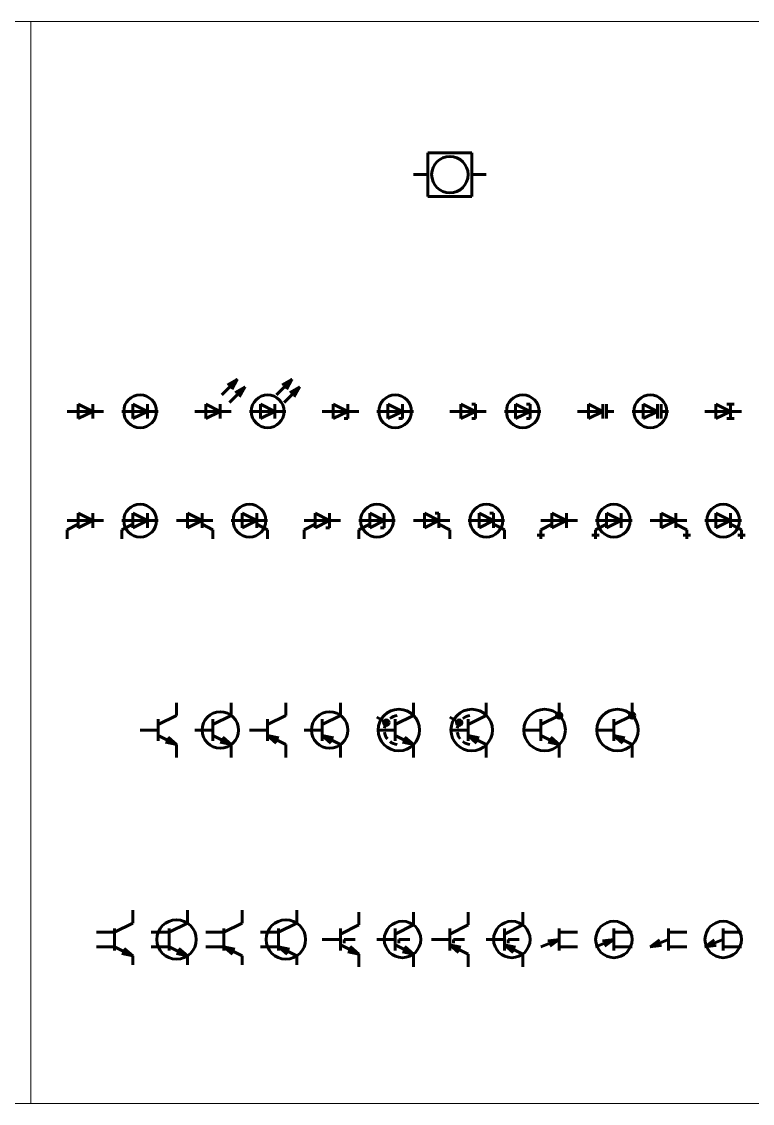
# Model space of a CAD drawing. Header units: millimetres. Extents: x 0 to 6510, y 0 to 297.
# Drawn here: x 1887.5 to 2088, y 0 to 297 of the extents above; entities that cross this region are included whole.
import ezdxf

# ---------------------------------------------------------------- set-up
doc = ezdxf.new("R2010")
doc.units = ezdxf.units.MM
doc.linetypes.add('K5LT_BASIC', pattern=[0])
doc.linetypes.add('K5LT_THIN', pattern=[0])

# ---------------------------------------------------------------- blocks, each defined once
blk = doc.blocks.new('U90')
at = {"color": 150, "linetype": 'K5LT_BASIC', "lineweight": 60, "true_color": 0x0080ff}
for p, q in [((1999, 261), (2011, 261)), ((1999, 249), (1999, 261)), ((2011, 261), (2011, 249)), ((1999, 255), (1995, 255)), ((2015, 255), (2011, 255)), ((2011, 249), (1999, 249))]:
    blk.add_line(p, q, dxfattribs=at)
blk.add_circle((2005, 255), 5, dxfattribs=at)
blk = doc.blocks.new('U91')
at = {"color": 150, "linetype": 'K5LT_BASIC', "lineweight": 60, "true_color": 0x0080ff}
for p, q in [((1903, 188), (1903, 192)), ((1903, 192), (1907, 190)), ((1907, 188), (1907, 192)), ((1900, 190), (1910, 190)), ((1907, 190), (1903, 188))]:
    blk.add_line(p, q, dxfattribs=at)
blk = doc.blocks.new('U92')
at = {"color": 150, "linetype": 'K5LT_BASIC', "lineweight": 60, "true_color": 0x0080ff}
for p, q in [((1918, 188), (1918, 192)), ((1918, 192), (1922, 190)), ((1922, 188), (1922, 192)), ((1915, 190), (1925, 190)), ((1922, 190), (1918, 188))]:
    blk.add_line(p, q, dxfattribs=at)
blk.add_circle((1920, 190), 4.5, dxfattribs=at)
blk = doc.blocks.new('U93')
at = {"color": 150, "linetype": 'K5LT_BASIC', "lineweight": 60, "true_color": 0x0080ff}
for p, q in [((1942.44, 194.56), (1946.69, 198.81)), ((1944.01, 197.26), (1946.69, 198.81)), ((1944.56, 192.44), (1948.81, 196.69)), ((1946.68, 198.81), (1945.14, 196.13)), ((1946.13, 195.14), (1948.81, 196.69)), ((1948.81, 196.69), (1947.26, 194.014)), ((1938, 192), (1942, 190)), ((1938, 188), (1938, 192)), ((1942, 188), (1942, 192)), ((1935, 190), (1945, 190)), ((1942, 190), (1938, 188))]:
    blk.add_line(p, q, dxfattribs=at)
blk = doc.blocks.new('U94')
at = {"color": 150, "linetype": 'K5LT_BASIC', "lineweight": 60, "true_color": 0x0080ff}
for p, q in [((1957.44, 194.56), (1961.69, 198.81)), ((1959.01, 197.26), (1961.69, 198.81)), ((1959.56, 192.44), (1963.81, 196.69)), ((1961.68, 198.81), (1960.14, 196.13)), ((1961.13, 195.14), (1963.81, 196.69)), ((1963.81, 196.69), (1962.26, 194.014)), ((1953, 188), (1953, 192)), ((1953, 192), (1957, 190)), ((1957, 188), (1957, 192)), ((1950, 190), (1960, 190)), ((1957, 190), (1953, 188))]:
    blk.add_line(p, q, dxfattribs=at)
blk.add_circle((1955, 190), 4.5, dxfattribs=at)
blk = doc.blocks.new('U95')
at = {"color": 150, "linetype": 'K5LT_BASIC', "lineweight": 60, "true_color": 0x0080ff}
for p, q in [((1973, 188), (1973, 192)), ((1973, 192), (1977, 190)), ((1977, 188), (1977, 192)), ((1970, 190), (1980, 190)), ((1977, 190), (1973, 188)), ((1977, 188), (1976, 188))]:
    blk.add_line(p, q, dxfattribs=at)
blk = doc.blocks.new('U96')
at = {"color": 150, "linetype": 'K5LT_BASIC', "lineweight": 60, "true_color": 0x0080ff}
for p, q in [((1988, 188), (1988, 192)), ((1988, 192), (1992, 190)), ((1992, 188), (1992, 192)), ((1985, 190), (1995, 190)), ((1992, 190), (1988, 188)), ((1992, 188), (1991, 188))]:
    blk.add_line(p, q, dxfattribs=at)
blk.add_circle((1990, 190), 4.5, dxfattribs=at)
blk = doc.blocks.new('U97')
at = {"color": 150, "linetype": 'K5LT_BASIC', "lineweight": 60, "true_color": 0x0080ff}
for p, q in [((2008, 188), (2008, 192)), ((2008, 192), (2012, 190)), ((2012, 192), (2011, 192)), ((2012, 188), (2012, 192)), ((2005, 190), (2015, 190)), ((2012, 190), (2008, 188)), ((2012, 188), (2011, 188))]:
    blk.add_line(p, q, dxfattribs=at)
blk = doc.blocks.new('U98')
at = {"color": 150, "linetype": 'K5LT_BASIC', "lineweight": 60, "true_color": 0x0080ff}
for p, q in [((2023, 188), (2023, 192)), ((2023, 192), (2027, 190)), ((2027, 192), (2026, 192)), ((2027, 188), (2027, 192)), ((2020, 190), (2030, 190)), ((2027, 190), (2023, 188)), ((2027, 188), (2026, 188))]:
    blk.add_line(p, q, dxfattribs=at)
blk.add_circle((2025, 190), 4.5, dxfattribs=at)
blk = doc.blocks.new('U99')
at = {"color": 150, "linetype": 'K5LT_BASIC', "lineweight": 60, "true_color": 0x0080ff}
for p, q in [((2043, 188), (2043, 192)), ((2043, 192), (2047, 190)), ((2047, 188), (2047, 192)), ((2048, 188), (2048, 192)), ((2040, 190), (2047, 190)), ((2047, 190), (2043, 188)), ((2050, 190), (2048, 190))]:
    blk.add_line(p, q, dxfattribs=at)
blk = doc.blocks.new('U100')
at = {"color": 150, "linetype": 'K5LT_BASIC', "lineweight": 60, "true_color": 0x0080ff}
for p, q in [((2058, 188), (2058, 192)), ((2058, 192), (2062, 190)), ((2062, 188), (2062, 192)), ((2063, 188), (2063, 192)), ((2055, 190), (2062, 190)), ((2062, 190), (2058, 188)), ((2065, 190), (2063, 190))]:
    blk.add_line(p, q, dxfattribs=at)
blk.add_circle((2060, 190), 4.5, dxfattribs=at)
blk = doc.blocks.new('U101')
at = {"color": 150, "linetype": 'K5LT_BASIC', "lineweight": 60, "true_color": 0x0080ff}
for p, q in [((2078, 188), (2078, 192)), ((2078, 192), (2082, 190)), ((2083, 192), (2081, 192)), ((2082, 188), (2082, 192)), ((2075, 190), (2085, 190)), ((2082, 190), (2078, 188)), ((2081, 188), (2083, 188))]:
    blk.add_line(p, q, dxfattribs=at)
blk = doc.blocks.new('U113')
at = {"color": 150, "linetype": 'K5LT_BASIC', "lineweight": 60, "true_color": 0x0080ff}
for p, q in [((1907, 160), (1903, 162)), ((1903, 162), (1903, 158)), ((1907, 158), (1907, 162)), ((1900, 160), (1910, 160)), ((1900, 157.5), (1903, 159)), ((1900, 155), (1900, 157.5)), ((1903, 158), (1907, 160))]:
    blk.add_line(p, q, dxfattribs=at)
blk = doc.blocks.new('U114')
at = {"color": 150, "linetype": 'K5LT_BASIC', "lineweight": 60, "true_color": 0x0080ff}
for p, q in [((1922, 160), (1918, 162)), ((1918, 162), (1918, 158)), ((1922, 158), (1922, 162)), ((1915, 160), (1925, 160)), ((1915, 157.5), (1918, 159)), ((1915, 155), (1915, 157.5)), ((1918, 158), (1922, 160))]:
    blk.add_line(p, q, dxfattribs=at)
blk.add_circle((1920, 160), 4.5, dxfattribs=at)
blk = doc.blocks.new('U115')
at = {"color": 150, "linetype": 'K5LT_BASIC', "lineweight": 60, "true_color": 0x0080ff}
for p, q in [((1937, 160), (1933, 162)), ((1933, 162), (1933, 158)), ((1937, 158), (1937, 162)), ((1930, 160), (1940, 160)), ((1933, 158), (1937, 160)), ((1940, 157.5), (1937, 159)), ((1940, 155), (1940, 157.5))]:
    blk.add_line(p, q, dxfattribs=at)
blk = doc.blocks.new('U116')
at = {"color": 150, "linetype": 'K5LT_BASIC', "lineweight": 60, "true_color": 0x0080ff}
for p, q in [((1952, 160), (1948, 162)), ((1948, 162), (1948, 158)), ((1952, 158), (1952, 162)), ((1945, 160), (1955, 160)), ((1948, 158), (1952, 160)), ((1955, 157.5), (1952, 159)), ((1955, 155), (1955, 157.5))]:
    blk.add_line(p, q, dxfattribs=at)
blk.add_circle((1950, 160), 4.5, dxfattribs=at)
blk = doc.blocks.new('U117')
at = {"color": 150, "linetype": 'K5LT_BASIC', "lineweight": 60, "true_color": 0x0080ff}
for p, q in [((1972, 160), (1968, 162)), ((1968, 162), (1968, 158)), ((1972, 158), (1972, 162)), ((1965, 160), (1975, 160)), ((1965, 157.5), (1968, 159)), ((1965, 155), (1965, 157.5)), ((1968, 158), (1972, 160)), ((1972, 158), (1971, 158))]:
    blk.add_line(p, q, dxfattribs=at)
blk = doc.blocks.new('U118')
at = {"color": 150, "linetype": 'K5LT_BASIC', "lineweight": 60, "true_color": 0x0080ff}
for p, q in [((1987, 160), (1983, 162)), ((1983, 162), (1983, 158)), ((1987, 158), (1987, 162)), ((1980, 160), (1990, 160)), ((1980, 157.5), (1983, 159)), ((1980, 155), (1980, 157.5)), ((1983, 158), (1987, 160)), ((1987, 158), (1986, 158))]:
    blk.add_line(p, q, dxfattribs=at)
blk.add_circle((1985, 160), 4.5, dxfattribs=at)
blk = doc.blocks.new('U119')
at = {"color": 150, "linetype": 'K5LT_BASIC', "lineweight": 60, "true_color": 0x0080ff}
for p, q in [((2002, 160), (1998, 162)), ((1998, 162), (1998, 158)), ((2002, 162), (2001, 162)), ((2002, 158), (2002, 162)), ((1995, 160), (2005, 160)), ((1998, 158), (2002, 160)), ((2005, 157.5), (2002, 159)), ((2005, 155), (2005, 157.5))]:
    blk.add_line(p, q, dxfattribs=at)
blk = doc.blocks.new('U120')
at = {"color": 150, "linetype": 'K5LT_BASIC', "lineweight": 60, "true_color": 0x0080ff}
for p, q in [((2017, 160), (2013, 162)), ((2013, 162), (2013, 158)), ((2017, 162), (2016, 162)), ((2017, 158), (2017, 162)), ((2010, 160), (2020, 160)), ((2013, 158), (2017, 160)), ((2020, 157.5), (2017, 159)), ((2020, 155), (2020, 157.5))]:
    blk.add_line(p, q, dxfattribs=at)
blk.add_circle((2015, 160), 4.5, dxfattribs=at)
blk = doc.blocks.new('U121')
at = {"color": 150, "linetype": 'K5LT_BASIC', "lineweight": 60, "true_color": 0x0080ff}
for p, q in [((2037, 160), (2033, 162)), ((2033, 162), (2033, 158)), ((2037, 158), (2037, 162)), ((2030, 160), (2040, 160)), ((2030, 157.5), (2033, 159)), ((2030, 155), (2030, 157.5)), ((2033, 158), (2037, 160)), ((2029, 156), (2031, 156))]:
    blk.add_line(p, q, dxfattribs=at)
blk = doc.blocks.new('U122')
at = {"color": 150, "linetype": 'K5LT_BASIC', "lineweight": 60, "true_color": 0x0080ff}
for p, q in [((2052, 160), (2048, 162)), ((2048, 162), (2048, 158)), ((2052, 158), (2052, 162)), ((2045, 160), (2055, 160)), ((2045, 157.5), (2048, 159)), ((2045, 155), (2045, 157.5)), ((2048, 158), (2052, 160)), ((2044, 156), (2046, 156))]:
    blk.add_line(p, q, dxfattribs=at)
blk.add_circle((2050, 160), 4.5, dxfattribs=at)
blk = doc.blocks.new('U123')
at = {"color": 150, "linetype": 'K5LT_BASIC', "lineweight": 60, "true_color": 0x0080ff}
for p, q in [((2067, 160), (2063, 162)), ((2063, 162), (2063, 158)), ((2067, 158), (2067, 162)), ((2060, 160), (2070, 160)), ((2063, 158), (2067, 160)), ((2070, 157.5), (2067, 159)), ((2070, 155), (2070, 157.5)), ((2069, 156), (2071, 156))]:
    blk.add_line(p, q, dxfattribs=at)
blk = doc.blocks.new('U124')
at = {"color": 150, "linetype": 'K5LT_BASIC', "lineweight": 60, "true_color": 0x0080ff}
for p, q in [((2082, 160), (2078, 162)), ((2078, 162), (2078, 158)), ((2082, 158), (2082, 162)), ((2075, 160), (2085, 160)), ((2078, 158), (2082, 160)), ((2085, 157.5), (2082, 159)), ((2085, 155), (2085, 157.5)), ((2084, 156), (2086, 156))]:
    blk.add_line(p, q, dxfattribs=at)
blk.add_circle((2080, 160), 4.5, dxfattribs=at)
blk = doc.blocks.new('U171')
at = {"color": 150, "linetype": 'K5LT_BASIC', "lineweight": 60, "true_color": 0x0080ff}
for p, q in [((1930, 106.5), (1930, 110)), ((1930, 106.5), (1925, 104)), ((1925, 105.5), (1925, 99.5)), ((1925, 102.5), (1920, 102.5)), ((1925, 101), (1930, 98.5)), ((1930, 98.5), (1926.96, 99.13)), ((1927.67, 100.56), (1930, 98.5)), ((1930, 98.5), (1930, 95))]:
    blk.add_line(p, q, dxfattribs=at)
blk = doc.blocks.new('U172')
at = {"color": 150, "linetype": 'K5LT_BASIC', "lineweight": 60, "true_color": 0x0080ff}
for p, q in [((1945, 106.5), (1945, 110)), ((1945, 106.5), (1940, 104)), ((1940, 105.5), (1940, 99.5)), ((1940, 102.5), (1935, 102.5)), ((1940, 101), (1945, 98.5)), ((1945, 98.5), (1941.96, 99.13)), ((1942.67, 100.56), (1945, 98.5)), ((1945, 98.5), (1945, 95))]:
    blk.add_line(p, q, dxfattribs=at)
blk.add_circle((1942, 102.5), 5, dxfattribs=at)
blk = doc.blocks.new('U173')
at = {"color": 150, "linetype": 'K5LT_BASIC', "lineweight": 60, "true_color": 0x0080ff}
for p, q in [((1960, 106.5), (1960, 110)), ((1960, 106.5), (1955, 104)), ((1955, 105.5), (1955, 99.5)), ((1955, 102.5), (1950, 102.5)), ((1955, 101), (1960, 98.5)), ((1958.04, 100.37), (1955, 101)), ((1955, 101), (1957.33, 98.94)), ((1960, 98.5), (1960, 95))]:
    blk.add_line(p, q, dxfattribs=at)
blk = doc.blocks.new('U174')
at = {"color": 150, "linetype": 'K5LT_BASIC', "lineweight": 60, "true_color": 0x0080ff}
for p, q in [((1975, 106.5), (1975, 110)), ((1975, 106.5), (1970, 104)), ((1970, 105.5), (1970, 99.5)), ((1970, 102.5), (1965, 102.5)), ((1970, 101), (1975, 98.5)), ((1973.04, 100.37), (1970, 101)), ((1970, 101), (1972.33, 98.94)), ((1975, 98.5), (1975, 95))]:
    blk.add_line(p, q, dxfattribs=at)
blk.add_circle((1972, 102.5), 5, dxfattribs=at)
blk = doc.blocks.new('U175')
at = {"true_color": 0x0000ff}
blk.add_hatch(color=5, dxfattribs=at).paths.add_polyline_path([(1988.31, 104.54), (1988.09, 105.07), (1987.56, 105.29), (1987.03, 105.07), (1986.81, 104.54), (1987.03, 104.01), (1987.56, 103.79), (1988.09, 104.01)])
at = {"color": 150, "linetype": 'K5LT_BASIC', "lineweight": 60, "true_color": 0x0080ff}
for p, q in [((1995, 106.5), (1995, 110)), ((1985, 106), (1987.56, 104.54)), ((1995, 106.5), (1990, 104)), ((1990, 105.5), (1990, 99.5)), ((1990, 102.5), (1985, 102.5)), ((1990, 101), (1995, 98.5)), ((1995, 98.5), (1991.96, 99.13)), ((1992.67, 100.56), (1995, 98.5)), ((1995, 98.5), (1995, 95))]:
    blk.add_line(p, q, dxfattribs=at)
for centre, radius in [((1991, 102.5), 5.7), ((1987.56, 104.54), 0.75)]:
    blk.add_circle(centre, radius, dxfattribs=at)
for start, end in [(142.0986, 172.0968), (97.0948, 127.0962), (187.9032, 217.9014), (232.9038, 262.9052)]:
    blk.add_arc((1991, 102.5), 4, start, end, dxfattribs=at)
blk = doc.blocks.new('U176')
at = {"true_color": 0x0000ff}
blk.add_hatch(color=5, dxfattribs=at).paths.add_polyline_path([(2008.31, 104.54), (2008.09, 105.07), (2007.56, 105.29), (2007.03, 105.07), (2006.81, 104.54), (2007.03, 104.01), (2007.56, 103.79), (2008.09, 104.01)])
at = {"color": 150, "linetype": 'K5LT_BASIC', "lineweight": 60, "true_color": 0x0080ff}
for p, q in [((2015, 106.5), (2015, 110)), ((2005, 106), (2007.56, 104.54)), ((2015, 106.5), (2010, 104)), ((2010, 105.5), (2010, 99.5)), ((2010, 102.5), (2005, 102.5)), ((2010, 101), (2015, 98.5)), ((2013.04, 100.37), (2010, 101)), ((2010, 101), (2012.33, 98.94)), ((2015, 98.5), (2015, 95))]:
    blk.add_line(p, q, dxfattribs=at)
for centre, radius in [((2011, 102.5), 5.7), ((2007.56, 104.54), 0.75)]:
    blk.add_circle(centre, radius, dxfattribs=at)
for start, end in [(142.0986, 172.0968), (97.0948, 127.0962), (187.9032, 217.9014), (232.9038, 262.9052)]:
    blk.add_arc((2011, 102.5), 4, start, end, dxfattribs=at)
blk = doc.blocks.new('U177')
at = {"true_color": 0x0000ff}
blk.add_hatch(color=5, dxfattribs=at).paths.add_polyline_path([(2035.75, 106.5), (2035.53, 107.03), (2035, 107.25), (2034.47, 107.03), (2034.25, 106.5), (2034.47, 105.97), (2035, 105.75), (2035.53, 105.97)])
at = {"color": 150, "linetype": 'K5LT_BASIC', "lineweight": 60, "true_color": 0x0080ff}
for p, q in [((2035, 106.5), (2035, 110)), ((2035, 106.5), (2030, 104)), ((2030, 105.5), (2030, 99.5)), ((2030, 102.5), (2025, 102.5)), ((2030, 101), (2035, 98.5)), ((2035, 98.5), (2031.96, 99.13)), ((2032.67, 100.56), (2035, 98.5)), ((2035, 98.5), (2035, 95))]:
    blk.add_line(p, q, dxfattribs=at)
for centre, radius in [((2031, 102.5), 5.7), ((2035, 106.5), 0.75)]:
    blk.add_circle(centre, radius, dxfattribs=at)
blk = doc.blocks.new('U178')
at = {"true_color": 0x0000ff}
blk.add_hatch(color=5, dxfattribs=at).paths.add_polyline_path([(2055.75, 106.5), (2055.53, 107.03), (2055, 107.25), (2054.47, 107.03), (2054.25, 106.5), (2054.47, 105.97), (2055, 105.75), (2055.53, 105.97)])
at = {"color": 150, "linetype": 'K5LT_BASIC', "lineweight": 60, "true_color": 0x0080ff}
for p, q in [((2055, 106.5), (2055, 110)), ((2055, 106.5), (2050, 104)), ((2050, 105.5), (2050, 99.5)), ((2050, 102.5), (2045, 102.5)), ((2050, 101), (2055, 98.5)), ((2053.04, 100.37), (2050, 101)), ((2050, 101), (2052.33, 98.94)), ((2055, 98.5), (2055, 95))]:
    blk.add_line(p, q, dxfattribs=at)
for centre, radius in [((2051, 102.5), 5.7), ((2055, 106.5), 0.75)]:
    blk.add_circle(centre, radius, dxfattribs=at)
blk = doc.blocks.new('U179')
at = {"color": 150, "linetype": 'K5LT_BASIC', "lineweight": 60, "true_color": 0x0080ff}
for p, q in [((1980, 49), (1980, 52.5)), ((1980, 49), (1975, 46.5)), ((1975, 48), (1975, 42)), ((1975, 45), (1970, 45)), ((1979, 45), (1976, 45)), ((1976, 45), (1976, 44)), ((1975, 43.5), (1980, 41)), ((1980, 41), (1976.96, 41.63)), ((1977.67, 43.06), (1980, 41)), ((1980, 41), (1980, 37.5))]:
    blk.add_line(p, q, dxfattribs=at)
blk = doc.blocks.new('U180')
at = {"color": 150, "linetype": 'K5LT_BASIC', "lineweight": 60, "true_color": 0x0080ff}
for p, q in [((1995, 49), (1995, 52.5)), ((1995, 49), (1990, 46.5)), ((1990, 48), (1990, 42)), ((1990, 45), (1985, 45)), ((1994, 45), (1991, 45)), ((1991, 45), (1991, 44)), ((1990, 43.5), (1995, 41)), ((1995, 41), (1991.96, 41.63)), ((1992.67, 43.06), (1995, 41)), ((1995, 41), (1995, 37.5))]:
    blk.add_line(p, q, dxfattribs=at)
blk.add_circle((1992, 45), 5, dxfattribs=at)
blk = doc.blocks.new('U181')
at = {"color": 150, "linetype": 'K5LT_BASIC', "lineweight": 60, "true_color": 0x0080ff}
for p, q in [((2010, 49), (2010, 52.5)), ((2010, 49), (2005, 46.5)), ((2005, 48), (2005, 42)), ((2005, 45), (2000, 45)), ((2009, 45), (2006, 45)), ((2006, 45), (2006, 44)), ((2005, 43.5), (2010, 41)), ((2008.04, 42.87), (2005, 43.5)), ((2005, 43.5), (2007.33, 41.44)), ((2010, 41), (2010, 37.5))]:
    blk.add_line(p, q, dxfattribs=at)
blk = doc.blocks.new('U182')
at = {"color": 150, "linetype": 'K5LT_BASIC', "lineweight": 60, "true_color": 0x0080ff}
for p, q in [((2025, 49), (2025, 52.5)), ((2025, 49), (2020, 46.5)), ((2020, 48), (2020, 42)), ((2020, 45), (2015, 45)), ((2024, 45), (2021, 45)), ((2021, 45), (2021, 44)), ((2020, 43.5), (2025, 41)), ((2023.04, 42.87), (2020, 43.5)), ((2020, 43.5), (2022.33, 41.44)), ((2025, 41), (2025, 37.5))]:
    blk.add_line(p, q, dxfattribs=at)
blk.add_circle((2022, 45), 5, dxfattribs=at)
blk = doc.blocks.new('U183')
at = {"color": 150, "linetype": 'K5LT_BASIC', "lineweight": 60, "true_color": 0x0080ff}
for p, q in [((2035, 48), (2035, 42)), ((2035, 45), (2030, 43)), ((2031.92, 44.63), (2035, 45)), ((2035, 45), (2032.51, 43.14)), ((2040, 47), (2035, 47)), ((2040, 43), (2035, 43))]:
    blk.add_line(p, q, dxfattribs=at)
blk = doc.blocks.new('U184')
at = {"color": 150, "linetype": 'K5LT_BASIC', "lineweight": 60, "true_color": 0x0080ff}
for p, q in [((2050, 48), (2050, 42)), ((2050, 45), (2045, 43)), ((2046.92, 44.63), (2050, 45)), ((2050, 45), (2047.51, 43.14)), ((2055, 47), (2050, 47)), ((2055, 43), (2050, 43))]:
    blk.add_line(p, q, dxfattribs=at)
blk.add_circle((2050, 45), 5, dxfattribs=at)
blk = doc.blocks.new('U185')
at = {"color": 150, "linetype": 'K5LT_BASIC', "lineweight": 60, "true_color": 0x0080ff}
for p, q in [((2065, 48), (2065, 42)), ((2065, 45), (2060, 43)), ((2062.49, 44.86), (2060, 43)), ((2070, 47), (2065, 47)), ((2060, 43), (2063.08, 43.37)), ((2070, 43), (2065, 43))]:
    blk.add_line(p, q, dxfattribs=at)
blk = doc.blocks.new('U186')
at = {"color": 150, "linetype": 'K5LT_BASIC', "lineweight": 60, "true_color": 0x0080ff}
for p, q in [((2080, 48), (2080, 42)), ((2080, 45), (2075, 43)), ((2077.49, 44.86), (2075, 43)), ((2085, 47), (2080, 47)), ((2075, 43), (2078.08, 43.37)), ((2085, 43), (2080, 43))]:
    blk.add_line(p, q, dxfattribs=at)
blk.add_circle((2080, 45), 5, dxfattribs=at)
blk = doc.blocks.new('U187')
at = {"color": 150, "linetype": 'K5LT_BASIC', "lineweight": 60, "true_color": 0x0080ff}
for p, q in [((1918, 49.5), (1918, 53)), ((1918, 49.5), (1913, 47)), ((1913, 48), (1913, 42)), ((1908, 47), (1913, 47)), ((1913, 43), (1908, 43)), ((1913, 43), (1918, 40.5)), ((1915.67, 42.56), (1918, 40.5)), ((1918, 40.5), (1914.96, 41.13)), ((1918, 40.5), (1918, 38))]:
    blk.add_line(p, q, dxfattribs=at)
blk = doc.blocks.new('U188')
at = {"color": 150, "linetype": 'K5LT_BASIC', "lineweight": 60, "true_color": 0x0080ff}
for p, q in [((1933, 49.5), (1933, 53)), ((1933, 49.5), (1928, 47)), ((1928, 48), (1928, 42)), ((1923, 47), (1928, 47)), ((1928, 43), (1923, 43)), ((1928, 43), (1933, 40.5)), ((1930.67, 42.56), (1933, 40.5)), ((1933, 40.5), (1929.96, 41.13)), ((1933, 40.5), (1933, 38))]:
    blk.add_line(p, q, dxfattribs=at)
blk.add_circle((1930, 45), 5.4, dxfattribs=at)
blk = doc.blocks.new('U189')
at = {"color": 150, "linetype": 'K5LT_BASIC', "lineweight": 60, "true_color": 0x0080ff}
for p, q in [((1948, 49.5), (1948, 53)), ((1948, 49.5), (1943, 47)), ((1943, 48), (1943, 42)), ((1938, 47), (1943, 47)), ((1943, 43), (1938, 43)), ((1943, 43), (1948, 40.5)), ((1946.04, 42.37), (1943, 43)), ((1943, 43), (1945.33, 40.94)), ((1948, 40.5), (1948, 38))]:
    blk.add_line(p, q, dxfattribs=at)
blk = doc.blocks.new('U190')
at = {"color": 150, "linetype": 'K5LT_BASIC', "lineweight": 60, "true_color": 0x0080ff}
for p, q in [((1963, 49.5), (1963, 53)), ((1963, 49.5), (1958, 47)), ((1958, 48), (1958, 42)), ((1953, 47), (1958, 47)), ((1958, 43), (1953, 43)), ((1958, 43), (1963, 40.5)), ((1961.04, 42.37), (1958, 43)), ((1958, 43), (1960.33, 40.94)), ((1963, 40.5), (1963, 38))]:
    blk.add_line(p, q, dxfattribs=at)
blk.add_circle((1960, 45), 5.4, dxfattribs=at)
blk = doc.blocks.new('U1432')
at = {"color": 7, "linetype": 'K5LT_THIN', "lineweight": 18}
for p, q in [((1470, 297), (1890, 297)), ((1890, 297), (1890, 0)), ((1890, 0), (1470, 0))]:
    blk.add_line(p, q, dxfattribs=at)
blk = doc.blocks.new('U1433')
at = {"color": 7, "linetype": 'K5LT_THIN', "lineweight": 18}
for p, q in [((1890, 0), (1890, 297)), ((1890, 297), (2310, 297)), ((2310, 0), (1890, 0))]:
    blk.add_line(p, q, dxfattribs=at)

msp = doc.modelspace()

# ---------------------------------------------------------------- block references
for name in ['U1432', 'U1433', 'U90', 'U93', 'U94', 'U92', 'U96', 'U98', 'U100', 'U91', 'U95', 'U97', 'U99', 'U101', 'U114', 'U116', 'U118', 'U120', 'U122', 'U124', 'U113', 'U115', 'U117', 'U119', 'U121', 'U123', 'U171', 'U172', 'U173', 'U174', 'U175', 'U176', 'U177', 'U178', 'U187', 'U188', 'U189', 'U190', 'U179', 'U180', 'U181', 'U182', 'U183', 'U184', 'U185', 'U186']:
    msp.add_blockref(name, (0, 0))

doc.saveas('drawing.dxf')
